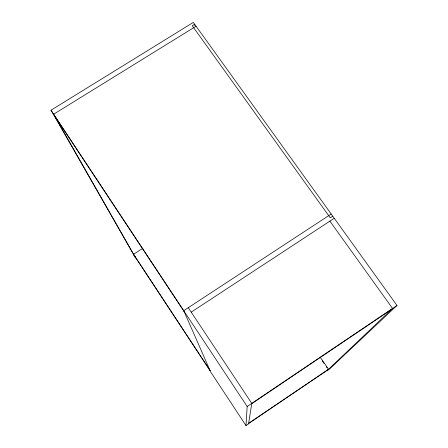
<?xml version="1.0" encoding="UTF-8"?>
<svg xmlns="http://www.w3.org/2000/svg" width="448" height="448" viewBox="0 0 448 448"><rect width="100%" height="100%" fill="white"/><g stroke="black" fill="none" stroke-linecap="round" stroke-linejoin="round"><path stroke-width="0.67" d="M188.266 307.703L251.782 403.396L248.545 423.881L246.002 425.6L247.167 406.51L51.016 110.208L193.323 22.4L396.984 305.474L329.375 369.163L326.889 370.849L392.554 308.459L329.885 221.138M248.629 423.366L328.541 369.281L320.264 357.28M248.612 423.461L328.238 369.566M247.167 406.51L396.984 305.474M251.737 403.687L391.619 309.35M331.19 214.021L183.73 310.682L210.655 371.918L246.002 425.6M332.763 216.205L330.266 217.84L192.248 25.743L194.662 24.254L194.824 25.642M191.218 312.155L334.247 218.277M142.94 248.226L133.526 254.285L209.978 370.373M196.073 26.225L53.659 114.206L135.638 257.992L51.016 110.208M322.28 360.926L323.982 363.39M326.25 366.688L327.046 367.836M54.796 116.194L184.111 311.55M133.913 254.962L210.101 370.653"/></g></svg>
